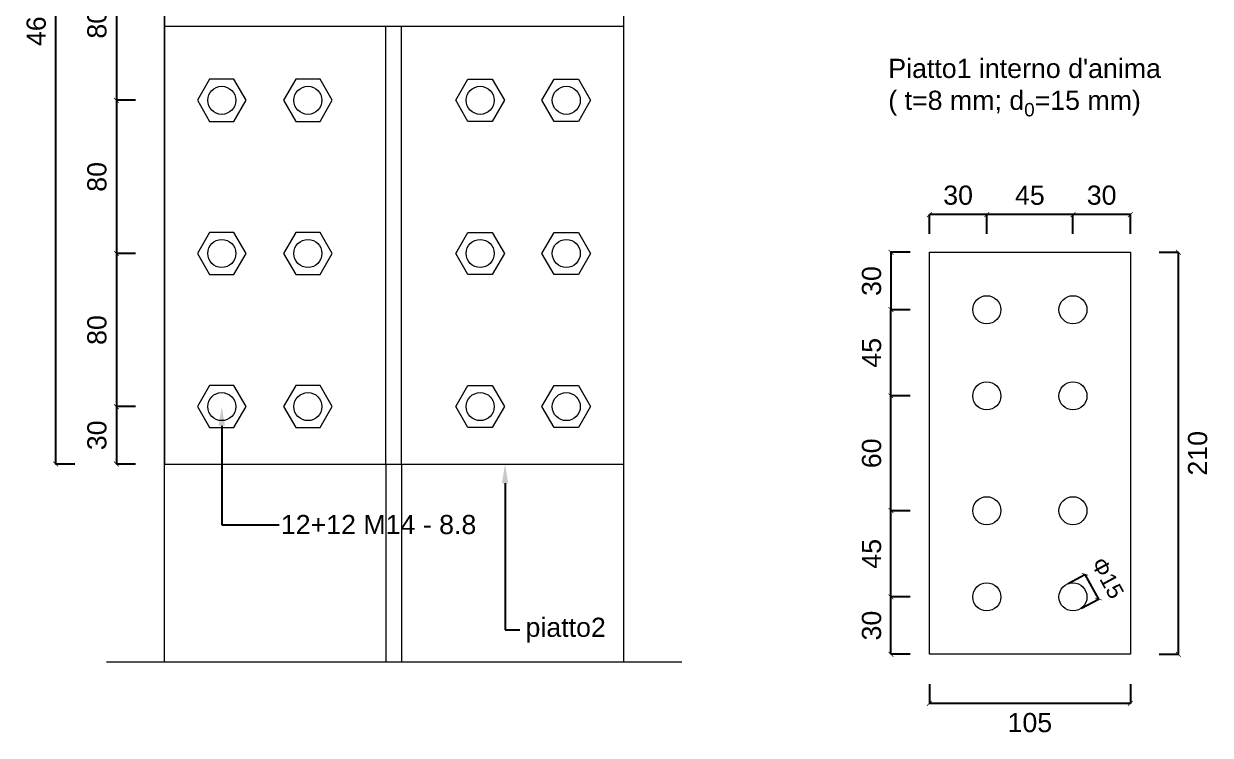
# Model space of a CAD drawing. Header units: millimetres. Extents: x 1415 to 3549, y 2194 to 4677.
# Drawn here: x 1783.825 to 1784.445, y 2313.26 to 2313.632 of the extents above; entities that cross this region are included whole.
import ezdxf
from ezdxf import colors
from ezdxf.entities.mleader import LeaderData, LeaderLine
from ezdxf.math import Vec2, Vec3

# ---------------------------------------------------------------- set-up
doc = ezdxf.new("R2010")
doc.units = ezdxf.units.MM
doc.linetypes.add('ACAD_ISO02W100', pattern=[15, 12, -3])
doc.layers.get('0').update_dxf_attribs({"plot": 0})
for name, color, linetype, lineweight in [('bulloni', 170, 'Continuous', 15), ('giunti', 7, 'Continuous', 15), ('Layer4', 7, 'Continuous', 15), ('quote', 252, 'Continuous', 5), ('sezione', 18, 'ACAD_ISO02W100', 20)]:
    doc.layers.add(name, color=color, linetype=linetype, lineweight=lineweight)
doc.styles.get("Standard").update_dxf_attribs({"font": 'arial.ttf'})
doc.dimstyles.new('quote acciaio', dxfattribs={"dimtxt": 0.01, "dimasz": 0.0025, "dimexe": 0, "dimexo": 0, "dimgap": 0.005, "dimtad": 2, "dimdec": 0, "dimlfac": 1000, "dimzin": 0, "dimdsep": 46, "dimtxsty": 'Standard', "dimblk": 'ARCHTICK', "dimcen": 0, "dimclre": 252, "dimadec": 0, "dimazin": 0, "dimtfac": 1, "dimtdec": 0, "dimtofl": 0, "dimtmove": 0, "dimatfit": 3, "dimfxl": 0.01, "dimfxlon": 1, "dimtolj": 1, "dimtzin": 0, "dimarcsym": 0})

# ---------------------------------------------------------------- blocks, each defined once
blk = doc.blocks.new('_ArchTick')
at = {"color": 0, "linetype": 'ByBlock', "const_width": 0.15}
blk.add_lwpolyline([(-0.5, -0.5), (0.5, 0.5)], dxfattribs=at)
blk = doc.blocks.new('*D561')
at = {"layer": 'Defpoints', "color": 0, "transparency": 16777216}
for p in [(1783.92851, 2313.67184), (1783.87343, 2313.59184), (1783.92851, 2313.59184)]:
    blk.add_point(p, dxfattribs=at)
at = {"layer": 'quote', "color": 252, "lineweight": -2, "transparency": 16777216}
for p, q in [((1783.88343, 2313.67184), (1783.87343, 2313.67184)), ((1783.88343, 2313.59184), (1783.87343, 2313.59184))]:
    blk.add_line(p, q, dxfattribs=at)
at = {"layer": 'quote', "color": 0, "linetype": 'Continuous', "lineweight": -2, "transparency": 16777216}
blk.add_line((1783.87343, 2313.67184), (1783.87343, 2313.59184), dxfattribs=at)
at = {"layer": 'quote', "color": 0, "lineweight": -2, "transparency": 16777216, "xscale": 0.0025, "yscale": 0.0025, "zscale": 0.0025}
for p, rotation in [((1783.87343, 2313.67184), 90), ((1783.87343, 2313.59184), 270)]:
    blk.add_blockref('_ArchTick', p, dxfattribs=dict(at, rotation=rotation))
at = {"layer": 'quote', "color": 0, "transparency": 16777216, "insert": (1783.86332, 2313.63184), "char_height": 0.01, "attachment_point": 5, "rotation": 90}
blk.add_mtext('\\A1;80', dxfattribs=at)
blk = doc.blocks.new('*D565')
at = {"layer": 'Defpoints', "color": 0, "transparency": 16777216}
for p in [(1783.92851, 2313.59184), (1783.87343, 2313.51184), (1783.92851, 2313.51184)]:
    blk.add_point(p, dxfattribs=at)
at = {"layer": 'quote', "color": 252, "lineweight": -2, "transparency": 16777216}
for p, q in [((1783.88343, 2313.59184), (1783.87343, 2313.59184)), ((1783.88343, 2313.51184), (1783.87343, 2313.51184))]:
    blk.add_line(p, q, dxfattribs=at)
at = {"layer": 'quote', "color": 0, "linetype": 'Continuous', "lineweight": -2, "transparency": 16777216}
blk.add_line((1783.87343, 2313.59184), (1783.87343, 2313.51184), dxfattribs=at)
at = {"layer": 'quote', "color": 0, "lineweight": -2, "transparency": 16777216, "xscale": 0.0025, "yscale": 0.0025, "zscale": 0.0025}
for p, rotation in [((1783.87343, 2313.59184), 90), ((1783.87343, 2313.51184), 270)]:
    blk.add_blockref('_ArchTick', p, dxfattribs=dict(at, rotation=rotation))
at = {"layer": 'quote', "color": 0, "transparency": 16777216, "insert": (1783.86332, 2313.55184), "char_height": 0.01, "attachment_point": 5, "rotation": 90}
blk.add_mtext('\\A1;80', dxfattribs=at)
blk = doc.blocks.new('*D566')
at = {"layer": 'Defpoints', "color": 0, "transparency": 16777216}
for p in [(1783.92851, 2313.51184), (1783.87343, 2313.43184), (1783.92851, 2313.43184)]:
    blk.add_point(p, dxfattribs=at)
at = {"layer": 'quote', "color": 252, "lineweight": -2, "transparency": 16777216}
for p, q in [((1783.88343, 2313.51184), (1783.87343, 2313.51184)), ((1783.88343, 2313.43184), (1783.87343, 2313.43184))]:
    blk.add_line(p, q, dxfattribs=at)
at = {"layer": 'quote', "color": 0, "linetype": 'Continuous', "lineweight": -2, "transparency": 16777216}
blk.add_line((1783.87343, 2313.51184), (1783.87343, 2313.43184), dxfattribs=at)
at = {"layer": 'quote', "color": 0, "lineweight": -2, "transparency": 16777216, "xscale": 0.0025, "yscale": 0.0025, "zscale": 0.0025}
for p, rotation in [((1783.87343, 2313.51184), 90), ((1783.87343, 2313.43184), 270)]:
    blk.add_blockref('_ArchTick', p, dxfattribs=dict(at, rotation=rotation))
at = {"layer": 'quote', "color": 0, "transparency": 16777216, "insert": (1783.86332, 2313.47184), "char_height": 0.01, "attachment_point": 5, "rotation": 90}
blk.add_mtext('\\A1;80', dxfattribs=at)
blk = doc.blocks.new('*D568')
at = {"layer": 'Defpoints', "color": 0, "transparency": 16777216}
for p in [(1783.89851, 2313.8618), (1783.84172, 2313.40184), (1783.89851, 2313.40184)]:
    blk.add_point(p, dxfattribs=at)
at = {"layer": 'quote', "color": 252, "lineweight": -2, "transparency": 16777216}
for p, q in [((1783.85172, 2313.8618), (1783.84172, 2313.8618)), ((1783.85172, 2313.40184), (1783.84172, 2313.40184))]:
    blk.add_line(p, q, dxfattribs=at)
at = {"layer": 'quote', "color": 0, "linetype": 'Continuous', "lineweight": -2, "transparency": 16777216}
blk.add_line((1783.84172, 2313.8618), (1783.84172, 2313.40184), dxfattribs=at)
at = {"layer": 'quote', "color": 0, "lineweight": -2, "transparency": 16777216, "xscale": 0.0025, "yscale": 0.0025, "zscale": 0.0025}
for p, rotation in [((1783.84172, 2313.8618), 90), ((1783.84172, 2313.40184), 270)]:
    blk.add_blockref('_ArchTick', p, dxfattribs=dict(at, rotation=rotation))
at = {"layer": 'quote', "color": 0, "transparency": 16777216, "insert": (1783.83161, 2313.63182), "char_height": 0.01, "attachment_point": 5, "rotation": 90}
blk.add_mtext('\\A1;460', dxfattribs=at)
blk = doc.blocks.new('*D598')
at = {"layer": 'Defpoints', "color": 0, "transparency": 16777216}
for p in [(1784.13851, 2313.9135), (1783.89851, 2313.86184), (1784.13851, 2313.39684)]:
    blk.add_point(p, dxfattribs=at)
at = {"layer": 'quote', "color": 252, "lineweight": -2, "transparency": 16777216}
for p, q in [((1783.89851, 2313.9035), (1783.89851, 2313.9135)), ((1784.13851, 2313.9035), (1784.13851, 2313.9135))]:
    blk.add_line(p, q, dxfattribs=at)
at = {"layer": 'quote', "color": 0, "linetype": 'Continuous', "lineweight": -2, "transparency": 16777216}
blk.add_line((1783.89851, 2313.9135), (1784.13851, 2313.9135), dxfattribs=at)
at = {"layer": 'quote', "color": 0, "lineweight": -2, "transparency": 16777216, "xscale": 0.0025, "yscale": 0.0025, "zscale": 0.0025, "rotation": 180}
blk.add_blockref('_ArchTick', (1783.89851, 2313.9135), dxfattribs=at)
at = {"layer": 'quote', "color": 0, "lineweight": -2, "transparency": 16777216, "xscale": 0.0025, "yscale": 0.0025, "zscale": 0.0025}
blk.add_blockref('_ArchTick', (1784.13851, 2313.9135), dxfattribs=at)
at = {"layer": 'quote', "color": 0, "transparency": 16777216, "insert": (1784.01851, 2313.9236), "char_height": 0.01, "attachment_point": 5}
blk.add_mtext('\\A1;240', dxfattribs=at)
blk = doc.blocks.new('*D605')
at = {"layer": 'Defpoints', "color": 0, "transparency": 16777216}
for p in [(1784.4032, 2313.51244), (1784.42828, 2313.51244), (1784.4032, 2313.30244)]:
    blk.add_point(p, dxfattribs=at)
at = {"layer": 'quote', "color": 252, "lineweight": -2, "transparency": 16777216}
for p, q in [((1784.41828, 2313.51244), (1784.42828, 2313.51244)), ((1784.41828, 2313.30244), (1784.42828, 2313.30244))]:
    blk.add_line(p, q, dxfattribs=at)
at = {"layer": 'quote', "color": 0, "linetype": 'Continuous', "lineweight": -2, "transparency": 16777216}
blk.add_line((1784.42828, 2313.30244), (1784.42828, 2313.51244), dxfattribs=at)
at = {"layer": 'quote', "color": 0, "lineweight": -2, "transparency": 16777216, "xscale": 0.0025, "yscale": 0.0025, "zscale": 0.0025}
for p, rotation in [((1784.42828, 2313.51244), 90), ((1784.42828, 2313.30244), 270)]:
    blk.add_blockref('_ArchTick', p, dxfattribs=dict(at, rotation=rotation))
at = {"layer": 'quote', "color": 0, "transparency": 16777216, "insert": (1784.43839, 2313.40744), "char_height": 0.01, "attachment_point": 5, "rotation": 90}
blk.add_mtext('\\A1;210', dxfattribs=at)
blk = doc.blocks.new('*D606')
at = {"layer": 'Defpoints', "color": 0, "transparency": 16777216}
for p in [(1784.2982, 2313.30244), (1784.4032, 2313.30244), (1784.2982, 2313.27682)]:
    blk.add_point(p, dxfattribs=at)
at = {"layer": 'quote', "color": 252, "lineweight": -2, "transparency": 16777216}
for p, q in [((1784.2982, 2313.28682), (1784.2982, 2313.27682)), ((1784.4032, 2313.28682), (1784.4032, 2313.27682))]:
    blk.add_line(p, q, dxfattribs=at)
at = {"layer": 'quote', "color": 0, "linetype": 'Continuous', "lineweight": -2, "transparency": 16777216}
blk.add_line((1784.4032, 2313.27682), (1784.2982, 2313.27682), dxfattribs=at)
at = {"layer": 'quote', "color": 0, "lineweight": -2, "transparency": 16777216, "xscale": 0.0025, "yscale": 0.0025, "zscale": 0.0025, "rotation": 180}
blk.add_blockref('_ArchTick', (1784.2982, 2313.27682), dxfattribs=at)
at = {"layer": 'quote', "color": 0, "lineweight": -2, "transparency": 16777216, "xscale": 0.0025, "yscale": 0.0025, "zscale": 0.0025}
blk.add_blockref('_ArchTick', (1784.4032, 2313.27682), dxfattribs=at)
at = {"layer": 'quote', "color": 0, "transparency": 16777216, "insert": (1784.3507, 2313.26672), "char_height": 0.01, "attachment_point": 5}
blk.add_mtext('\\A1;105', dxfattribs=at)
blk = doc.blocks.new('*D576')
at = {"layer": 'Defpoints', "color": 0, "transparency": 16777216}
for p in [(1784.3697, 2313.33888), (1784.3865, 2313.33132), (1784.37671, 2313.326)]:
    blk.add_point(p, dxfattribs=at)
at = {"layer": 'quote', "color": 252, "lineweight": -2, "transparency": 16777216}
for p, q in [((1784.37071, 2313.33943), (1784.37949, 2313.34421)), ((1784.37772, 2313.32654), (1784.3865, 2313.33132))]:
    blk.add_line(p, q, dxfattribs=at)
at = {"layer": 'quote', "color": 0, "linetype": 'Continuous', "lineweight": -2, "transparency": 16777216}
blk.add_line((1784.37949, 2313.34421), (1784.3865, 2313.33132), dxfattribs=at)
at = {"layer": 'quote', "color": 0, "lineweight": -2, "transparency": 16777216, "xscale": 0.0025, "yscale": 0.0025, "zscale": 0.0025}
for p, rotation in [((1784.37949, 2313.34421), 118.5515052048096), ((1784.3865, 2313.33132), 298.5515052048096)]:
    blk.add_blockref('_ArchTick', p, dxfattribs=dict(at, rotation=rotation))
at = {"layer": 'quote', "color": 0, "transparency": 16777216, "insert": (1784.39129, 2313.34228), "char_height": 0.01, "attachment_point": 5, "rotation": 298.55151}
blk.add_mtext('\\A1;{\\H0.83333x;Φ15}', dxfattribs=at)
blk = doc.blocks.new('*D607')
at = {"layer": 'Defpoints', "color": 0, "transparency": 16777216}
for p in [(1784.27813, 2313.33244), (1784.3282, 2313.33244), (1784.2982, 2313.30244)]:
    blk.add_point(p, dxfattribs=at)
at = {"layer": 'quote', "color": 252, "lineweight": -2, "transparency": 16777216}
for p, q in [((1784.28813, 2313.33244), (1784.27813, 2313.33244)), ((1784.28813, 2313.30244), (1784.27813, 2313.30244))]:
    blk.add_line(p, q, dxfattribs=at)
at = {"layer": 'quote', "color": 0, "linetype": 'Continuous', "lineweight": -2, "transparency": 16777216}
blk.add_line((1784.27813, 2313.30244), (1784.27813, 2313.33244), dxfattribs=at)
at = {"layer": 'quote', "color": 0, "lineweight": -2, "transparency": 16777216, "xscale": 0.0025, "yscale": 0.0025, "zscale": 0.0025}
for p, rotation in [((1784.27813, 2313.33244), 90), ((1784.27813, 2313.30244), 270)]:
    blk.add_blockref('_ArchTick', p, dxfattribs=dict(at, rotation=rotation))
at = {"layer": 'quote', "color": 0, "transparency": 16777216, "insert": (1784.26802, 2313.31744), "char_height": 0.01, "attachment_point": 5, "rotation": 90}
blk.add_mtext('\\A1;30', dxfattribs=at)
blk = doc.blocks.new('*D608')
at = {"layer": 'Defpoints', "color": 0, "transparency": 16777216}
for p in [(1784.27813, 2313.37744), (1784.3282, 2313.37744), (1784.3282, 2313.33244)]:
    blk.add_point(p, dxfattribs=at)
at = {"layer": 'quote', "color": 252, "lineweight": -2, "transparency": 16777216}
for p, q in [((1784.28813, 2313.37744), (1784.27813, 2313.37744)), ((1784.28813, 2313.33244), (1784.27813, 2313.33244))]:
    blk.add_line(p, q, dxfattribs=at)
at = {"layer": 'quote', "color": 0, "linetype": 'Continuous', "lineweight": -2, "transparency": 16777216}
blk.add_line((1784.27813, 2313.33244), (1784.27813, 2313.37744), dxfattribs=at)
at = {"layer": 'quote', "color": 0, "lineweight": -2, "transparency": 16777216, "xscale": 0.0025, "yscale": 0.0025, "zscale": 0.0025}
for p, rotation in [((1784.27813, 2313.37744), 90), ((1784.27813, 2313.33244), 270)]:
    blk.add_blockref('_ArchTick', p, dxfattribs=dict(at, rotation=rotation))
at = {"layer": 'quote', "color": 0, "transparency": 16777216, "insert": (1784.26805, 2313.35494), "char_height": 0.01, "attachment_point": 5, "rotation": 90}
blk.add_mtext('\\A1;45', dxfattribs=at)
blk = doc.blocks.new('*D609')
at = {"layer": 'Defpoints', "color": 0, "transparency": 16777216}
for p in [(1784.27813, 2313.43744), (1784.3282, 2313.43744), (1784.3282, 2313.37744)]:
    blk.add_point(p, dxfattribs=at)
at = {"layer": 'quote', "color": 252, "lineweight": -2, "transparency": 16777216}
for p, q in [((1784.28813, 2313.43744), (1784.27813, 2313.43744)), ((1784.28813, 2313.37744), (1784.27813, 2313.37744))]:
    blk.add_line(p, q, dxfattribs=at)
at = {"layer": 'quote', "color": 0, "linetype": 'Continuous', "lineweight": -2, "transparency": 16777216}
blk.add_line((1784.27813, 2313.37744), (1784.27813, 2313.43744), dxfattribs=at)
at = {"layer": 'quote', "color": 0, "lineweight": -2, "transparency": 16777216, "xscale": 0.0025, "yscale": 0.0025, "zscale": 0.0025}
for p, rotation in [((1784.27813, 2313.43744), 90), ((1784.27813, 2313.37744), 270)]:
    blk.add_blockref('_ArchTick', p, dxfattribs=dict(at, rotation=rotation))
at = {"layer": 'quote', "color": 0, "transparency": 16777216, "insert": (1784.26803, 2313.40744), "char_height": 0.01, "attachment_point": 5, "rotation": 90}
blk.add_mtext('\\A1;60', dxfattribs=at)
blk = doc.blocks.new('*D610')
at = {"layer": 'Defpoints', "color": 0, "transparency": 16777216}
for p in [(1784.27813, 2313.48244), (1784.3282, 2313.48244), (1784.3282, 2313.43744)]:
    blk.add_point(p, dxfattribs=at)
at = {"layer": 'quote', "color": 252, "lineweight": -2, "transparency": 16777216}
for p, q in [((1784.28813, 2313.48244), (1784.27813, 2313.48244)), ((1784.28813, 2313.43744), (1784.27813, 2313.43744))]:
    blk.add_line(p, q, dxfattribs=at)
at = {"layer": 'quote', "color": 0, "linetype": 'Continuous', "lineweight": -2, "transparency": 16777216}
blk.add_line((1784.27813, 2313.43744), (1784.27813, 2313.48244), dxfattribs=at)
at = {"layer": 'quote', "color": 0, "lineweight": -2, "transparency": 16777216, "xscale": 0.0025, "yscale": 0.0025, "zscale": 0.0025}
for p, rotation in [((1784.27813, 2313.48244), 90), ((1784.27813, 2313.43744), 270)]:
    blk.add_blockref('_ArchTick', p, dxfattribs=dict(at, rotation=rotation))
at = {"layer": 'quote', "color": 0, "transparency": 16777216, "insert": (1784.26805, 2313.45994), "char_height": 0.01, "attachment_point": 5, "rotation": 90}
blk.add_mtext('\\A1;45', dxfattribs=at)
blk = doc.blocks.new('*D611')
at = {"layer": 'Defpoints', "color": 0, "transparency": 16777216}
for p in [(1784.2982, 2313.51244), (1784.27813, 2313.48244), (1784.3282, 2313.48244)]:
    blk.add_point(p, dxfattribs=at)
at = {"layer": 'quote', "color": 252, "lineweight": -2, "transparency": 16777216}
for p, q in [((1784.28813, 2313.51244), (1784.27813, 2313.51244)), ((1784.28813, 2313.48244), (1784.27813, 2313.48244))]:
    blk.add_line(p, q, dxfattribs=at)
at = {"layer": 'quote', "color": 0, "linetype": 'Continuous', "lineweight": -2, "transparency": 16777216}
blk.add_line((1784.27813, 2313.51244), (1784.27813, 2313.48244), dxfattribs=at)
at = {"layer": 'quote', "color": 0, "lineweight": -2, "transparency": 16777216, "xscale": 0.0025, "yscale": 0.0025, "zscale": 0.0025}
for p, rotation in [((1784.27813, 2313.51244), 90), ((1784.27813, 2313.48244), 270)]:
    blk.add_blockref('_ArchTick', p, dxfattribs=dict(at, rotation=rotation))
at = {"layer": 'quote', "color": 0, "transparency": 16777216, "insert": (1784.26802, 2313.49744), "char_height": 0.01, "attachment_point": 5, "rotation": 90}
blk.add_mtext('\\A1;30', dxfattribs=at)
blk = doc.blocks.new('*D577')
at = {"layer": 'Defpoints', "color": 0, "transparency": 16777216}
for p in [(1784.3732, 2313.53212), (1784.3732, 2313.51244), (1784.4032, 2313.51244)]:
    blk.add_point(p, dxfattribs=at)
at = {"layer": 'quote', "color": 252, "lineweight": -2, "transparency": 16777216}
for p, q in [((1784.3732, 2313.52212), (1784.3732, 2313.53212)), ((1784.4032, 2313.52212), (1784.4032, 2313.53212))]:
    blk.add_line(p, q, dxfattribs=at)
at = {"layer": 'quote', "color": 0, "linetype": 'Continuous', "lineweight": -2, "transparency": 16777216}
blk.add_line((1784.4032, 2313.53212), (1784.3732, 2313.53212), dxfattribs=at)
at = {"layer": 'quote', "color": 0, "lineweight": -2, "transparency": 16777216, "xscale": 0.0025, "yscale": 0.0025, "zscale": 0.0025, "rotation": 180}
blk.add_blockref('_ArchTick', (1784.3732, 2313.53212), dxfattribs=at)
at = {"layer": 'quote', "color": 0, "lineweight": -2, "transparency": 16777216, "xscale": 0.0025, "yscale": 0.0025, "zscale": 0.0025}
blk.add_blockref('_ArchTick', (1784.4032, 2313.53212), dxfattribs=at)
at = {"layer": 'quote', "color": 0, "transparency": 16777216, "insert": (1784.3882, 2313.54223), "char_height": 0.01, "attachment_point": 5}
blk.add_mtext('\\A1;30', dxfattribs=at)
blk = doc.blocks.new('*D612')
at = {"layer": 'Defpoints', "color": 0, "transparency": 16777216}
for p in [(1784.3282, 2313.53212), (1784.3282, 2313.48244), (1784.3732, 2313.48244)]:
    blk.add_point(p, dxfattribs=at)
at = {"layer": 'quote', "color": 252, "lineweight": -2, "transparency": 16777216}
for p, q in [((1784.3282, 2313.52212), (1784.3282, 2313.53212)), ((1784.3732, 2313.52212), (1784.3732, 2313.53212))]:
    blk.add_line(p, q, dxfattribs=at)
at = {"layer": 'quote', "color": 0, "linetype": 'Continuous', "lineweight": -2, "transparency": 16777216}
blk.add_line((1784.3732, 2313.53212), (1784.3282, 2313.53212), dxfattribs=at)
at = {"layer": 'quote', "color": 0, "lineweight": -2, "transparency": 16777216, "xscale": 0.0025, "yscale": 0.0025, "zscale": 0.0025, "rotation": 180}
blk.add_blockref('_ArchTick', (1784.3282, 2313.53212), dxfattribs=at)
at = {"layer": 'quote', "color": 0, "lineweight": -2, "transparency": 16777216, "xscale": 0.0025, "yscale": 0.0025, "zscale": 0.0025}
blk.add_blockref('_ArchTick', (1784.3732, 2313.53212), dxfattribs=at)
at = {"layer": 'quote', "color": 0, "transparency": 16777216, "insert": (1784.3507, 2313.5422), "char_height": 0.01, "attachment_point": 5}
blk.add_mtext('\\A1;45', dxfattribs=at)
blk = doc.blocks.new('*D613')
at = {"layer": 'Defpoints', "color": 0, "transparency": 16777216}
for p in [(1784.2982, 2313.53212), (1784.2982, 2313.48244), (1784.3282, 2313.48244)]:
    blk.add_point(p, dxfattribs=at)
at = {"layer": 'quote', "color": 252, "lineweight": -2, "transparency": 16777216}
for p, q in [((1784.2982, 2313.52212), (1784.2982, 2313.53212)), ((1784.3282, 2313.52212), (1784.3282, 2313.53212))]:
    blk.add_line(p, q, dxfattribs=at)
at = {"layer": 'quote', "color": 0, "linetype": 'Continuous', "lineweight": -2, "transparency": 16777216}
blk.add_line((1784.3282, 2313.53212), (1784.2982, 2313.53212), dxfattribs=at)
at = {"layer": 'quote', "color": 0, "lineweight": -2, "transparency": 16777216, "xscale": 0.0025, "yscale": 0.0025, "zscale": 0.0025, "rotation": 180}
blk.add_blockref('_ArchTick', (1784.2982, 2313.53212), dxfattribs=at)
at = {"layer": 'quote', "color": 0, "lineweight": -2, "transparency": 16777216, "xscale": 0.0025, "yscale": 0.0025, "zscale": 0.0025}
blk.add_blockref('_ArchTick', (1784.3282, 2313.53212), dxfattribs=at)
at = {"layer": 'quote', "color": 0, "transparency": 16777216, "insert": (1784.3132, 2313.54223), "char_height": 0.01, "attachment_point": 5}
blk.add_mtext('\\A1;30', dxfattribs=at)
blk = doc.blocks.new('*D580')
at = {"layer": 'Defpoints', "color": 0, "transparency": 16777216}
for p in [(1783.92851, 2313.43184), (1783.87343, 2313.40184), (1783.92851, 2313.40184)]:
    blk.add_point(p, dxfattribs=at)
at = {"layer": 'quote', "color": 252, "lineweight": -2, "transparency": 16777216}
for p, q in [((1783.88343, 2313.43184), (1783.87343, 2313.43184)), ((1783.88343, 2313.40184), (1783.87343, 2313.40184))]:
    blk.add_line(p, q, dxfattribs=at)
at = {"layer": 'quote', "color": 0, "linetype": 'Continuous', "lineweight": -2, "transparency": 16777216}
blk.add_line((1783.87343, 2313.43184), (1783.87343, 2313.40184), dxfattribs=at)
at = {"layer": 'quote', "color": 0, "lineweight": -2, "transparency": 16777216, "xscale": 0.0025, "yscale": 0.0025, "zscale": 0.0025}
for p, rotation in [((1783.87343, 2313.43184), 90), ((1783.87343, 2313.40184), 270)]:
    blk.add_blockref('_ArchTick', p, dxfattribs=dict(at, rotation=rotation))
at = {"layer": 'quote', "color": 0, "transparency": 16777216, "insert": (1783.86332, 2313.41684), "char_height": 0.01, "attachment_point": 5, "rotation": 90}
blk.add_mtext('\\A1;30', dxfattribs=at)

msp = doc.modelspace()

# ---------------------------------------------------------------- linework, layer by layer
at = {"layer": 'bulloni'}
for points in [[(1783.9158, 2313.59184), (1783.92215, 2313.58084), (1783.93486, 2313.58084), (1783.94121, 2313.59184), (1783.93486, 2313.60284), (1783.92215, 2313.60284)], [(1783.9608, 2313.59184), (1783.96715, 2313.58084), (1783.97986, 2313.58084), (1783.98621, 2313.59184), (1783.97986, 2313.60284), (1783.96715, 2313.60284)], [(1784.07621, 2313.59184), (1784.06986, 2313.58084), (1784.05715, 2313.58084), (1784.0508, 2313.59184), (1784.05715, 2313.60284), (1784.06986, 2313.60284)], [(1784.12121, 2313.59184), (1784.11486, 2313.58084), (1784.10215, 2313.58084), (1784.0958, 2313.59184), (1784.10215, 2313.60284), (1784.11486, 2313.60284)], [(1783.9158, 2313.51184), (1783.92215, 2313.50084), (1783.93486, 2313.50084), (1783.94121, 2313.51184), (1783.93486, 2313.52284), (1783.92215, 2313.52284)], [(1783.9608, 2313.51184), (1783.96715, 2313.50084), (1783.97986, 2313.50084), (1783.98621, 2313.51184), (1783.97986, 2313.52284), (1783.96715, 2313.52284)], [(1784.07621, 2313.51184), (1784.06986, 2313.50084), (1784.05715, 2313.50084), (1784.0508, 2313.51184), (1784.05715, 2313.52284), (1784.06986, 2313.52284)], [(1784.12121, 2313.51184), (1784.11486, 2313.50084), (1784.10215, 2313.50084), (1784.0958, 2313.51184), (1784.10215, 2313.52284), (1784.11486, 2313.52284)], [(1783.9158, 2313.43184), (1783.92215, 2313.42084), (1783.93486, 2313.42084), (1783.94121, 2313.43184), (1783.93486, 2313.44284), (1783.92215, 2313.44284)], [(1783.9608, 2313.43184), (1783.96715, 2313.42084), (1783.97986, 2313.42084), (1783.98621, 2313.43184), (1783.97986, 2313.44284), (1783.96715, 2313.44284)], [(1784.07621, 2313.43184), (1784.06986, 2313.42084), (1784.05715, 2313.42084), (1784.0508, 2313.43184), (1784.05715, 2313.44284), (1784.06986, 2313.44284)], [(1784.12121, 2313.43184), (1784.11486, 2313.42084), (1784.10215, 2313.42084), (1784.0958, 2313.43184), (1784.10215, 2313.44284), (1784.11486, 2313.44284)]]:
    msp.add_lwpolyline(points, close=True, dxfattribs=at)
for centre in [(1783.92851, 2313.59184), (1783.97351, 2313.59184), (1784.06351, 2313.59184), (1784.10851, 2313.59184), (1783.92851, 2313.51184), (1783.97351, 2313.51184), (1784.06351, 2313.51184), (1784.10851, 2313.51184), (1783.92851, 2313.43184), (1783.97351, 2313.43184), (1784.06351, 2313.43184), (1784.10851, 2313.43184)]:
    msp.add_circle(centre, 0.00733, dxfattribs=at)
at = {"layer": 'giunti'}
msp.add_lwpolyline([(1783.89851, 2313.8618), (1783.89851, 2313.40184), (1784.13851, 2313.40184), (1784.13851, 2313.86189), (1783.89851, 2313.8618)], dxfattribs=at)
msp.add_lwpolyline([(1784.4032, 2313.30244), (1784.2982, 2313.30244), (1784.2982, 2313.51244), (1784.4032, 2313.51244)], close=True, dxfattribs=at)
for centre in [(1784.3282, 2313.48244), (1784.3732, 2313.48244), (1784.3282, 2313.43744), (1784.3732, 2313.43744), (1784.3282, 2313.37744), (1784.3732, 2313.37744), (1784.3282, 2313.33244), (1784.3732, 2313.33244)]:
    msp.add_circle(centre, 0.00733, dxfattribs=at)
at = {"layer": 'Layer4'}
for points in [[(1783.89851, 2313.40184), (1783.89851, 2313.96515)], [(1784.13851, 2313.39684), (1784.13851, 2313.96515)], [(1783.89851, 2313.29853), (1783.89851, 2313.40184)], [(1784.01421, 2313.40184), (1784.01421, 2313.29853)], [(1784.02244, 2313.40184), (1784.02244, 2313.29853)], [(1784.13851, 2313.29853), (1784.13851, 2313.39684)]]:
    msp.add_lwpolyline(points, dxfattribs=at)
at = {"layer": 'Layer4', "linetype": 'ACAD_ISO02W100', "ltscale": 0.25}
for points in [[(1783.89851, 2313.63059), (1784.13851, 2313.63059)], [(1784.01421, 2313.40184), (1784.01421, 2313.63059)], [(1784.02244, 2313.40184), (1784.02245, 2313.63059)]]:
    msp.add_lwpolyline(points, dxfattribs=at)
at = {"layer": 'sezione', "ltscale": 0.2}
msp.add_lwpolyline([(1783.86821, 2313.29853), (1784.1688, 2313.29853)], dxfattribs=at)

# ---------------------------------------------------------------- texts
at = {"layer": 'Layer4', "insert": (1784.27673, 2313.61352), "char_height": 0.01, "attachment_point": 1}
msp.add_mtext_dynamic_manual_height_columns("\\A1;Piatto1 interno d'anima \\P( t=8 mm; d{\\H0.7x;\\S^ 0;}=15 mm)", width=0.3033422, gutter_width=12.5, heights=[0], dxfattribs=at)

# ---------------------------------------------------------------- dimensions: what is measured, and where the dimension line sits
at = {"layer": 'quote'}
dim = msp.add_linear_dim(base=(1784.13851, 2313.9135), p1=(1783.89851, 2313.86184), p2=(1784.13851, 2313.39684), dimstyle='quote acciaio', dxfattribs=at)
dim.commit()
dim.dimension.update_dxf_attribs({"geometry": '*D598', "text_midpoint": (1784.01851, 2313.9236)})
for base, p1, p2, angle, picture, middle in [((1783.84172, 2313.40184), (1783.89851, 2313.8618), (1783.89851, 2313.40184), 90, '*D568', (1783.83161, 2313.63182)), ((1783.87343, 2313.59184), (1783.92851, 2313.67184), (1783.92851, 2313.59184), 90, '*D561', (1783.86332, 2313.63184)), ((1783.87343, 2313.51184), (1783.92851, 2313.59184), (1783.92851, 2313.51184), 90, '*D565', (1783.86332, 2313.55184)), ((1784.2982, 2313.53212), (1784.3282, 2313.48244), (1784.2982, 2313.48244), 180, '*D613', (1784.3132, 2313.54223)), ((1784.3282, 2313.53212), (1784.3732, 2313.48244), (1784.3282, 2313.48244), 180, '*D612', (1784.3507, 2313.5422)), ((1784.3732, 2313.53212), (1784.4032, 2313.51244), (1784.3732, 2313.51244), 180, '*D577', (1784.3882, 2313.54223)), ((1783.87343, 2313.43184), (1783.92851, 2313.51184), (1783.92851, 2313.43184), 90, '*D566', (1783.86332, 2313.47184)), ((1784.27813, 2313.48244), (1784.2982, 2313.51244), (1784.3282, 2313.48244), 270, '*D611', (1784.26802, 2313.49744)), ((1784.42828, 2313.51244), (1784.4032, 2313.30244), (1784.4032, 2313.51244), 270, '*D605', (1784.43839, 2313.40744)), ((1784.27813, 2313.48244), (1784.3282, 2313.43744), (1784.3282, 2313.48244), 270, '*D610', (1784.26805, 2313.45994)), ((1784.27813, 2313.43744), (1784.3282, 2313.37744), (1784.3282, 2313.43744), 270, '*D609', (1784.26803, 2313.40744)), ((1783.87343, 2313.40184), (1783.92851, 2313.43184), (1783.92851, 2313.40184), 90, '*D580', (1783.86332, 2313.41684)), ((1784.27813, 2313.37744), (1784.3282, 2313.33244), (1784.3282, 2313.37744), 270, '*D608', (1784.26805, 2313.35494)), ((1784.27813, 2313.33244), (1784.2982, 2313.30244), (1784.3282, 2313.33244), 270, '*D607', (1784.26802, 2313.31744)), ((1784.2982, 2313.27682), (1784.4032, 2313.30244), (1784.2982, 2313.30244), 180, '*D606', (1784.3507, 2313.26672))]:
    dim = msp.add_linear_dim(base=base, p1=p1, p2=p2, angle=angle, dimstyle='quote acciaio', dxfattribs=at)
    dim.commit()
    dim.dimension.update_dxf_attribs({"geometry": picture, "text_midpoint": middle})
dim = msp.add_linear_dim(base=(1784.3865, 2313.33132), p1=(1784.3697, 2313.33888), p2=(1784.37671, 2313.326), angle=298.55151, text='{\\H0.83333x;Φ15}', dimstyle='quote acciaio', dxfattribs=at)
dim.commit()
dim.dimension.update_dxf_attribs({"geometry": '*D576', "text_midpoint": (1784.38299, 2313.33777), "dimtype": 160})

# ---------------------------------------------------------------- leaders
ml = msp.add_multileader_mtext('Standard', dxfattribs=at)
ml.set_content('12+12 M14 - 8.8', color=256)
ml.set_leader_properties()
ml.build(insert=Vec2(0, 0))
ml.multileader.update_dxf_attribs({"dogleg_length": 0.03, "arrow_head_size": 0.01})
ctx = ml.context
ctx.base_point, ctx.char_height, ctx.arrow_head_size, ctx.landing_gap_size, ctx.plane_origin = Vec3(1783.95851, 2313.37015), 0.01, 0.01, 0.003, Vec3(1783.9158, 2313.427)
ctx.text_align_type = 2
notes = []
notes.append((ctx, [(0, (1, 1, 0), (1783.92851, 2313.37015), (1, 0), 0.03, [(1, [(1783.92851, 2313.43184), (1783.92851, 2313.37015), (1783.92851, 2313.37015)], 0, [])])]))
ctx.mtext.insert, ctx.mtext.alignment, ctx.mtext.flow_direction = Vec3(1784.0615, 2313.37524), 3, 5
ml = msp.add_multileader_mtext('Standard', dxfattribs=at)
ml.set_content('piatto2 ', color=256)
ml.set_leader_properties()
ml.build(insert=Vec2(0, 0))
ml.multileader.update_dxf_attribs({"dogleg_length": 0.03, "arrow_head_size": 0.01})
ctx = ml.context
ctx.base_point, ctx.char_height, ctx.arrow_head_size, ctx.landing_gap_size, ctx.plane_origin = Vec3(1784.08422, 2313.31518), 0.01, 0.01, 0.003, Vec3(1784.0681, 2313.328)
notes.append((ctx, [(0, (1, 1, 0), (1784.07652, 2313.31518), (1, 0), 0.0077, [(0, [(1784.07652, 2313.40184), (1784.07652, 2313.31518)], 0, [])])]))
ctx.mtext.insert, ctx.mtext.flow_direction = Vec3(1784.08722, 2313.32157), 5
for ctx, leaders in notes:
    for number, flags, end, landing, length, lines in leaders:
        leader = LeaderData()
        leader.index, (leader.has_last_leader_line, leader.has_dogleg_vector, leader.attachment_direction) = number, flags
        leader.last_leader_point, leader.dogleg_vector, leader.dogleg_length = Vec3(end), Vec3(landing), length
        for number, points, colour, breaks in lines:
            line = LeaderLine()
            line.index, line.vertices, line.color, line.breaks = number, Vec3.list(points), colors.encode_raw_color(colour), breaks
            leader.lines.append(line)
        ctx.leaders.append(leader)

doc.saveas('drawing.dxf')
